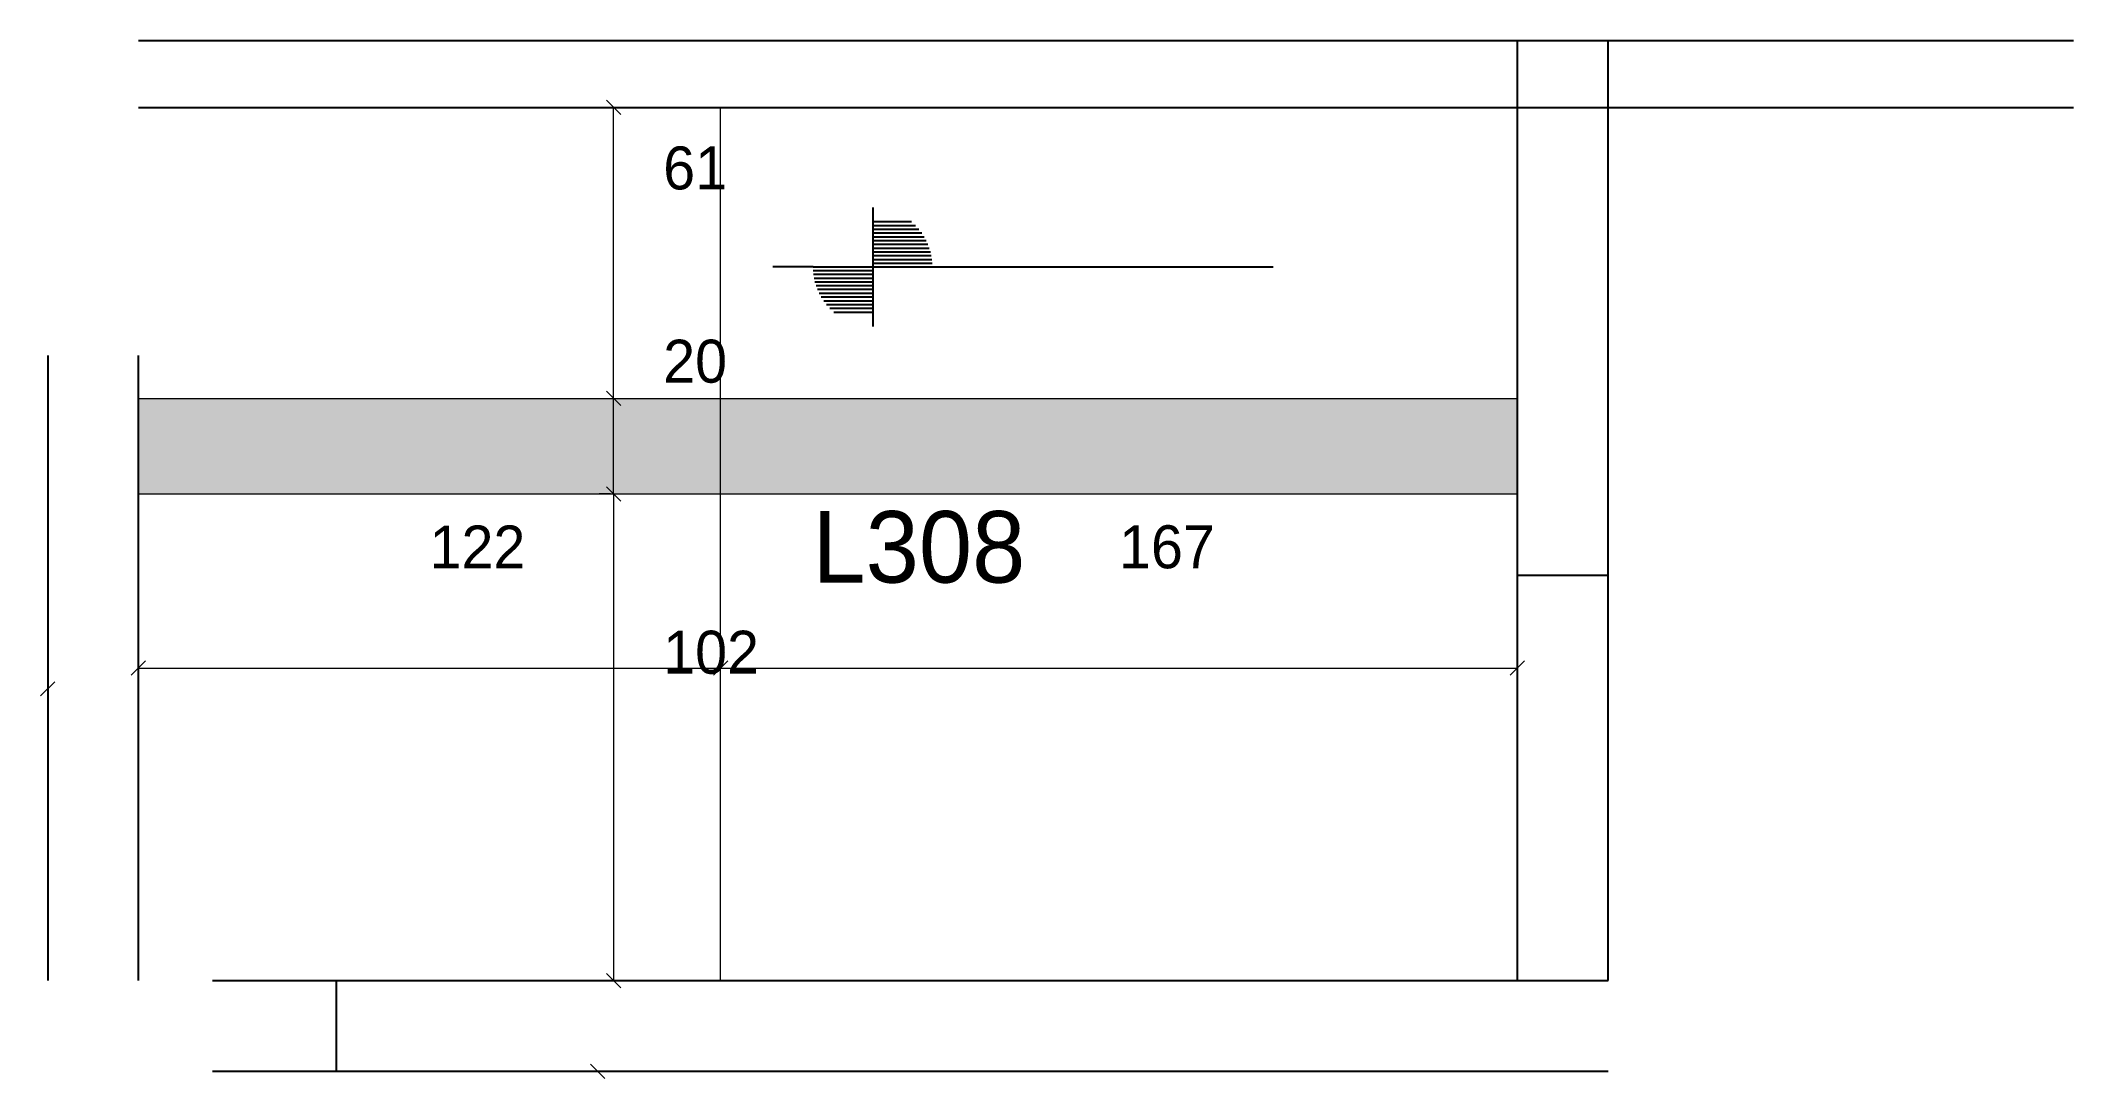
# Model space of a CAD drawing. Extents: x 5769 to 6195, y 2590 to 2808.
import ezdxf

# ---------------------------------------------------------------- set-up
doc = ezdxf.new("R2010")
doc.units = 0
for name, color, linetype in [('3', 3, 'Continuous'), ('4', 4, 'Continuous'), ('Hachura', 251, 'Continuous'), ('Painéis', 200, 'Continuous')]:
    doc.layers.add(name, color=color, linetype=linetype)

msp = doc.modelspace()

# ---------------------------------------------------------------- hatches: boundary and pattern name
at = {"layer": 'Hachura'}
h = msp.add_hatch(color=7, dxfattribs=at)
h.dxf.hatch_style = 1
h.paths.add_polyline_path([(5789.07, 2712.94), (6078.07, 2712.94), (6078.07, 2732.94), (5789.07, 2732.94)])

# ---------------------------------------------------------------- linework, layer by layer
at = {"layer": '3', "lineweight": 25}
for p, q in [((5789.07, 2807.94), (6194.57, 2807.94)), ((6078.07, 2610.94), (6078.07, 2807.94)), ((6097.07, 2610.94), (6097.07, 2807.94)), ((5789.07, 2793.94), (6194.57, 2793.94)), ((5942.94, 2773), (5942.94, 2748)), ((5942.94, 2770.02), (5951.05, 2770.02)), ((5942.94, 2769.22), (5951.9, 2769.22)), ((5942.94, 2768.43), (5952.61, 2768.43)), ((5942.94, 2767.64), (5953.21, 2767.64)), ((5942.94, 2766.85), (5953.71, 2766.85)), ((5942.94, 2766.05), (5954.14, 2766.05)), ((5942.94, 2765.26), (5954.5, 2765.26)), ((5930.44, 2760.5), (5922.02, 2760.5)), ((5930.44, 2760.5), (5955.44, 2760.5)), ((5942.94, 2764.47), (5954.8, 2764.47)), ((5942.94, 2763.67), (5955.03, 2763.67)), ((5942.94, 2762.88), (5955.21, 2762.88)), ((5942.94, 2762.09), (5955.34, 2762.09)), ((5942.94, 2761.3), (5955.44, 2761.3)), ((5955.44, 2760.5), (6026.87, 2760.5)), ((5942.94, 2759.71), (5930.44, 2759.71)), ((5942.94, 2758.92), (5930.54, 2758.92)), ((5942.94, 2758.12), (5930.67, 2758.12)), ((5942.94, 2757.33), (5930.85, 2757.33)), ((5942.94, 2756.54), (5931.09, 2756.54)), ((5942.94, 2755.75), (5931.38, 2755.75)), ((5942.94, 2754.95), (5931.74, 2754.95)), ((5942.94, 2754.16), (5932.17, 2754.16)), ((5942.94, 2753.37), (5932.68, 2753.37)), ((5942.94, 2752.57), (5933.28, 2752.57)), ((5942.94, 2751.78), (5933.99, 2751.78)), ((5942.94, 2750.99), (5934.83, 2750.99)), ((6078.07, 2695.94), (6097.07, 2695.94)), ((5804.57, 2610.94), (6097.07, 2610.94)), ((5830.57, 2591.94), (5830.57, 2610.94)), ((5804.57, 2591.94), (6097.07, 2591.94))]:
    msp.add_line(p, q, dxfattribs=at)
for points in [[(5770.07, 2741.94), (5770.07, 2610.94)], [(5789.07, 2610.94), (5789.07, 2741.94)]]:
    msp.add_lwpolyline(points, dxfattribs=at)
at = {"layer": 'Painéis', "lineweight": 18}
for p, q in [((5890.13, 2792.44), (5887.13, 2795.44)), ((5888.63, 2732.94), (5888.63, 2793.94)), ((5911.07, 2610.94), (5911.07, 2793.94)), ((5789.07, 2732.94), (6078.07, 2732.94)), ((5887.13, 2734.44), (5890.13, 2731.44)), ((5890.13, 2731.44), (5887.13, 2734.44)), ((5888.63, 2712.94), (5888.63, 2732.94)), ((5887.13, 2714.44), (5890.13, 2711.44)), ((5890.13, 2711.44), (5887.13, 2714.44)), ((5789.07, 2712.94), (6078.07, 2712.94)), ((5888.01, 2712.94), (5885.63, 2712.94)), ((5888.63, 2712.94), (5888.63, 2610.94)), ((5790.57, 2677.94), (5787.57, 2674.94)), ((5789.07, 2676.44), (5911.07, 2676.44)), ((5912.57, 2677.94), (5909.57, 2674.94)), ((5909.57, 2674.94), (5912.57, 2677.94)), ((5911.07, 2676.44), (6078.07, 2676.44)), ((6076.57, 2674.94), (6079.57, 2677.94)), ((5768.57, 2670.58), (5771.57, 2673.58)), ((5887.13, 2612.44), (5890.13, 2609.44)), ((5888.01, 2610.94), (5885.63, 2610.94)), ((5886.83, 2590.44), (5883.83, 2593.44))]:
    msp.add_line(p, q, dxfattribs=at)

# ---------------------------------------------------------------- texts
at = {"layer": '4'}
msp.add_text('L308', height=15, dxfattribs=at).set_placement((5930.31, 2694.34))
at = {"layer": 'Painéis'}
for s, p in [('61', (5899.04, 2776.76)), ('20', (5899.04, 2736.26)), ('122', (5850.07, 2697.31)), ('167', (5994.57, 2697.35)), ('102', (5899.04, 2675.26))]:
    msp.add_text(s, height=9, dxfattribs=at).set_placement(p)

doc.saveas('drawing.dxf')
